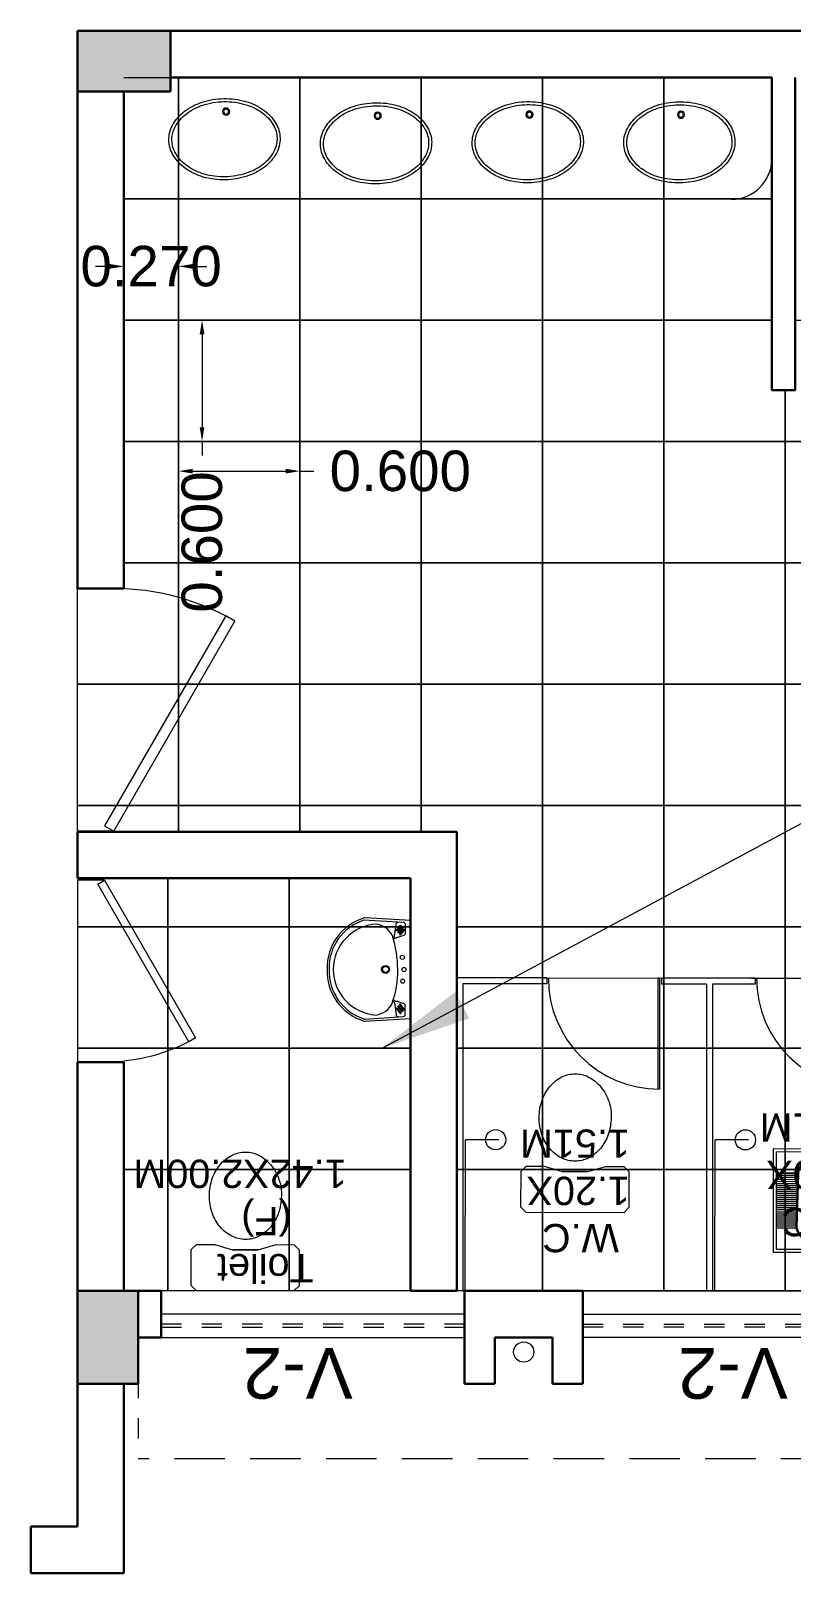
# Model space of a CAD drawing. Header units: millimetres. Extents: x 1898 to 3725, y 783 to 1532.
# Drawn here: x 2915.77 to 2919.53, y 1011.23 to 1018.85 of the extents above; entities that cross this region are included whole.
import ezdxf

# ---------------------------------------------------------------- set-up
doc = ezdxf.new("R2010")
doc.units = ezdxf.units.MM
for name, pattern in [('CENTER2', [1.125, 0.75, -0.125, 0.125, -0.125]), ('DASHED', [0.75, 0.5, -0.25]), ('DASHED2', [0.375, 0.25, -0.125])]:
    doc.linetypes.add(name, pattern=pattern)
doc.layers.get('0').update_dxf_attribs({"lineweight": 20})
doc.layers.get('Defpoints').update_dxf_attribs({"lineweight": 15})
for name, color, linetype, lineweight in [('COL HATCH', 253, 'Continuous', 13), ('Column', 251, 'Continuous', 30), ('CUBICAL TOILET', 5, 'Continuous', 15), ('DIM', 6, 'Continuous', 18), ('dim.1', 6, 'Continuous', 18), ('Door', 54, 'Continuous', 18), ('Fixture', 44, 'Continuous', 13), ('PROJ.', 30, 'DASHED2', 15), ('TEXT', 7, 'Continuous', 15), ('Text-1', 240, 'Continuous', 15), ('Tiles', 25, 'Continuous', 9), ('Ventilator', 4, 'DASHED', 18), ('Wall', 7, 'Continuous', 30), ('Window-Wall', 7, 'Continuous', 18)]:
    doc.layers.add(name, color=color, linetype=linetype, lineweight=lineweight)
doc.styles.add('L120', font='arial.ttf', dxfattribs={"height": 0.6})
doc.styles.get("Standard").update_dxf_attribs({"font": 'arial.ttf', "height": 0.2})
doc.styles.add('Tabrej', font='arial.ttf')
doc.dimstyles.get("Standard").update_dxf_attribs({"dimtxt": 0.2, "dimasz": 0.07, "dimexe": 0.1, "dimexo": 0.02, "dimgap": 0.09, "dimtad": 0, "dimdec": 3, "dimzin": 0, "dimdsep": 46, "dimtxsty": 'Standard', "dimcen": 0.09, "dimclrd": 3, "dimclre": 3, "dimclrt": 7, "dimadec": 0, "dimazin": 0, "dimtfac": 1, "dimtdec": 3, "dimtofl": 0, "dimtmove": 0, "dimatfit": 3, "dimfxl": 0, "dimtolj": 1, "dimtzin": 0, "dimlwd": -1, "dimlwe": -1, "dimarcsym": 0})
doc.dimstyles.new('Tabrej', dxfattribs={"dimtxt": 4, "dimasz": 0.45, "dimexe": 0.18, "dimexo": 0.0625, "dimgap": 0.09, "dimtad": 0, "dimdec": 3, "dimzin": 0, "dimdsep": 46, "dimtxsty": 'Tabrej', "dimcen": 0, "dimclrd": 256, "dimclre": 256, "dimclrt": 7, "dimaunit": 1, "dimadec": 3, "dimazin": 0, "dimtfac": 1, "dimtdec": 3, "dimtofl": 0, "dimtmove": 0, "dimatfit": 3, "dimfxl": 0, "dimtolj": 1, "dimtzin": 0, "dimlwd": -1, "dimlwe": -1, "dimarcsym": 0})

# ---------------------------------------------------------------- blocks, each defined once
blk = doc.blocks.new('*U18')
for p, q in [((0, 0), (0, 6)), ((40, 0), (40, 6))]:
    blk.add_line(p, q)
blk.add_lwpolyline([(0, 0), (34.64, -20), (35.52, -18.48), (0.88, 1.52)], close=True)
blk.add_arc((0, 0), 40, 330, 360)
blk = doc.blocks.new('Door')
at = {"layer": 'Door'}
blk.add_line((0, 0.1799), (1.1994, 0.1799), dxfattribs=at)
at = {"layer": 'Door', "xscale": 0.0299845412869386, "yscale": 0.0299845412869386, "zscale": 0.0299845412869386}
blk.add_blockref('*U18', (0, 0), dxfattribs=at)
blk = doc.blocks.new('RH 1200')
for p, q in [((20.99, 0), (20.99, 43.31)), ((21.65, 0), (21.65, 43.31)), ((-21.65, 0), (21.65, 0)), ((21.65, 0), (20.99, 0))]:
    blk.add_line(p, q)
at = {"extrusion": (0, 0, -1)}
blk.add_ellipse((21.65, 0), major_axis=(-30.62, 30.62), ratio=1, start_param=5.497787, end_param=7.068583, dxfattribs=at)
blk = doc.blocks.new('GHH')
at = {"layer": 'Door', "ltscale": 20}
blk.add_line((3289.6968, -299.1032), (3289.6968, -299.8532), dxfattribs=at)
at = {"layer": 'Door', "ltscale": 20, "xscale": 0.015874999996413, "yscale": 0.015874999996413, "zscale": 0.015874999996413, "rotation": 270}
blk.add_blockref('RH 1200', (3289.6968, -299.4787), dxfattribs=at)
blk = doc.blocks.new('RSA CL6')
for p, q in [((5.51, 3.48), (5.51, 7.28)), ((5.91, 3.47), (5.91, 7.28)), ((6.3, 3.46), (6.3, 7.28)), ((6.69, 3.45), (6.69, 7.28)), ((7.09, 3.44), (7.09, 7.28)), ((7.48, 3.43), (7.48, 7.28)), ((7.87, 3.42), (7.87, 7.28)), ((8.27, 3.41), (8.27, 7.28)), ((8.66, 3.4), (8.66, 7.28)), ((9.06, 3.39), (9.06, 7.28)), ((9.45, 3.38), (9.45, 7.28)), ((9.84, 3.37), (9.84, 7.28)), ((10.24, 3.36), (10.24, 7.28)), ((10.63, 3.35), (10.63, 7.28)), ((11.02, 3.34), (11.02, 7.28)), ((11.42, 3.33), (11.42, 7.28)), ((11.81, 3.32), (11.81, 7.28)), ((12.2, 3.31), (12.2, 7.28)), ((12.6, 3.31), (12.6, 7.28)), ((12.99, 3.3), (12.99, 7.28)), ((13.39, 3.29), (13.39, 7.28)), ((13.78, 3.28), (13.78, 7.28)), ((14.17, 3.27), (14.17, 7.28)), ((14.57, 3.26), (14.57, 7.28)), ((14.96, 3.25), (14.96, 7.28)), ((15.35, 3.24), (15.35, 7.28)), ((15.75, 3.23), (15.75, 7.28)), ((16.14, 3.22), (16.14, 7.28)), ((16.14, 7.28), (16.14, 3.22)), ((5.51, -7.28), (5.51, -3.47)), ((5.91, -7.28), (5.91, -3.45)), ((6.3, -7.28), (6.3, -3.44)), ((6.69, -7.28), (6.69, -3.43)), ((7.09, -7.28), (7.09, -3.42)), ((7.48, -7.28), (7.48, -3.41)), ((7.87, -7.28), (7.87, -3.4)), ((8.27, -7.28), (8.27, -3.39)), ((8.66, -7.28), (8.66, -3.38)), ((9.06, -7.28), (9.06, -3.37)), ((9.45, -7.28), (9.45, -3.36)), ((9.84, -7.28), (9.84, -3.34)), ((10.24, -7.28), (10.24, -3.33)), ((10.63, -7.28), (10.63, -3.32)), ((11.02, -7.28), (11.02, -3.31)), ((11.42, -7.28), (11.42, -3.3)), ((11.81, -7.28), (11.81, -3.29)), ((12.2, -7.28), (12.2, -3.28)), ((12.6, -7.28), (12.6, -3.27)), ((12.99, -7.28), (12.99, -3.26)), ((13.39, -7.28), (13.39, -3.24)), ((13.78, -7.28), (13.78, -3.23)), ((14.17, -7.28), (14.17, -3.22)), ((14.57, -7.28), (14.57, -3.21)), ((14.96, -7.28), (14.96, -3.2)), ((15.35, -7.28), (15.35, -3.19)), ((15.75, -7.28), (15.75, -3.18)), ((16.14, -3.17), (16.14, -7.28)), ((16.14, -7.28), (16.14, -3.17))]:
    blk.add_line(p, q)
for points in [[(0.79, 7.87), (20.87, 7.87), (20.87, -7.87), (0.79, -7.87)], [(1.38, 7.28), (20.28, 7.28), (20.28, -7.28), (1.38, -7.28)]]:
    blk.add_lwpolyline(points, close=True)
for points in [[(5.51, 3.48), (16.14, 3.22, -0.899983), (16.14, -3.17), (5.54, -3.47, -0.799392)], [(5.53, 3.28), (16.13, 3.02, -0.897689), (16.12, -2.97), (5.56, -3.27, -0.793494), (5.53, 3.28)]]:
    blk.add_lwpolyline(points, format="xyb", close=True)
blk.add_lwpolyline([(0.79, -0.59), (0, -0.59), (0, 0.59), (0.79, 0.59)])
blk = doc.blocks.new('ENGLISH SHEET')
at = {"layer": 'Fixture'}
for p, q in [((4663.7984, 251.204), (4663.773, 251.1785)), ((4663.9763, 251.204), (4663.7984, 251.204)), ((4664.0017, 251.1785), (4663.9763, 251.204)), ((4663.773, 251.1785), (4663.773, 250.6958)), ((4664.0017, 251.0896), (4664.0017, 251.1785)), ((4663.9763, 251.0007), (4664.0017, 251.0896)), ((4663.9763, 250.8737), (4663.9763, 251.0007)), ((4663.9763, 251.0007), (4663.9763, 250.8737)), ((4664.0017, 250.7847), (4663.9763, 250.8737)), ((4664.0017, 250.6958), (4664.0017, 250.7847)), ((4663.773, 250.6958), (4663.7984, 250.6704)), ((4663.7984, 250.6704), (4663.9763, 250.6704)), ((4663.9763, 250.6704), (4664.0017, 250.6958))]:
    blk.add_line(p, q, dxfattribs=at)
blk.add_lwpolyline([(4664.459, 250.9372, 0.117036), (4664.4433, 251.0034, 0.104338), (4664.3958, 251.0629, 0.09029), (4664.3208, 251.1047, 0.09898), (4664.2431, 251.115, 0.08237), (4664.1586, 251.101, 0.09029), (4664.0904, 251.0629, 0.104338), (4664.0428, 251.0034, 0.117036), (4664.0271, 250.9372, 0.117036), (4664.0428, 250.8709, 0.104338), (4664.0904, 250.8114, 0.09029), (4664.1586, 250.7733, 0.08237), (4664.2431, 250.7593, 0.08237), (4664.3275, 250.7733, 0.09029), (4664.3958, 250.8114, 0.104338), (4664.4433, 250.8709, 0.117036)], format="xyb", close=True, dxfattribs=at)
blk = doc.blocks.new('VENTILATOR')
at = {"layer": 'Ventilator', "ltscale": 0.02}
for p, q in [((-0.18, -1.5), (-0.18, 0)), ((-0.165, 0), (-0.165, -1.5))]:
    blk.add_line(p, q, dxfattribs=at)
at = {"layer": 'Window-Wall'}
for p, q in [((-0.23, 0), (0, 0)), ((-0.23, -1.5), (-0.23, 0)), ((-0.115, 0), (-0.115, -1.5)), ((0, 0), (0, -1.5)), ((-0.23, -1.5), (0, -1.5))]:
    blk.add_line(p, q, dxfattribs=at)
blk = doc.blocks.new('RSA BASIN 2')
for points in [[(10.67, -8.12, 0.12976), (9.97, -5.22, 0.106426), (7.61, -2.47, 0.084431), (4.27, -0.72, 0.073534), (0, 0, 0.073534), (-4.29, -0.55, 0.084431), (-7.7, -2.16, 0.106426), (-10.17, -4.82, 0.12976), (-10.98, -7.69, 0.12976), (-10.28, -10.59, 0.106426), (-7.92, -13.34, 0.084431), (-4.58, -15.09, 0.073534), (-0.31, -15.81, 0.073534), (3.98, -15.26, 0.084431), (7.39, -13.64, 0.106426), (9.85, -10.99, 0.12976)], [(10.08, -7.9, 0.119977), (9.45, -5.5, 0.106426), (7.25, -2.94, 0.084431), (4.08, -1.28, 0.073534), (-0.01, -0.59, 0.073534), (-4.13, -1.12, 0.084431), (-7.36, -2.65, 0.106426), (-9.66, -5.12, 0.12976), (-10.39, -7.7, 0.009633), (-10.39, -7.9, 0.119977), (-9.76, -10.31, 0.106426), (-7.57, -12.87, 0.084431), (-4.4, -14.53, 0.073534), (-0.3, -15.22, 0.073534), (3.82, -14.69, 0.084431), (7.05, -13.16, 0.106426), (9.35, -10.69, 0.12976), (10.08, -8.11, 0.009633)]]:
    blk.add_lwpolyline(points, format="xyb", close=True)
for radius in [0.7, 0.479]:
    blk.add_circle((-0.47, -2.53), radius)
blk = doc.blocks.new('RSA BASIN 9')
for points in [[(-0.1, -16.2, 0.340881), (10.04, -9, 0.074195), (10.06, -8.89), (9.53, 0), (-9.54, 0), (-10.02, -8.77, 0.082611), (-9.96, -9.15, 0.330812), (-0.1, -16.2)], [(0, -15.03, 0.391482), (8.86, -6.67, 0.252869), (6.53, -3.51, 0.087242), (0.02, -2.46, 0.079484), (-6.53, -3.51, 0.2542), (-8.82, -6.67, 0.39026), (0, -15.03)], [(-8.57, -1.96, -0.907437), (-8.45, -1.81), (-7.52, -2.57, -0.907437), (-7.64, -2.72)], [(-8.2, -1.64, -0.907437), (-8.07, -1.49), (-7.14, -2.25, -0.907437), (-7.27, -2.4)], [(-7.82, -1.32, -0.907437), (-7.7, -1.17), (-6.77, -1.93, -0.907437), (-6.89, -2.08)], [(7.82, -1.32, 0.907437), (7.7, -1.17), (6.77, -1.93, 0.907437), (6.89, -2.08)], [(8.2, -1.64, 0.907437), (8.07, -1.49), (7.14, -2.25, 0.907437), (7.27, -2.4)], [(8.57, -1.96, 0.907437), (8.45, -1.81), (7.52, -2.57, 0.907437), (7.64, -2.72)]]:
    blk.add_lwpolyline(points, format="xyb", close=True)
for points in [[(-5.93, -3.31), (-6.16, -2.95, -0.183787), (-6.22, -2.68, 0.126662), (-6.25, -2.43), (-6.59, -1.44, 0.35453), (-7.05, -0.98), (-8.75, -0.98, 0.414214), (-9.14, -1.37), (-9.56, -9.09, 0.329849), (-0.07, -15.81, 0.338736), (9.65, -8.94, 0.075632), (9.66, -8.82), (9.14, -1.37, 0.414214), (8.75, -0.98), (7.05, -0.98, 0.35453), (6.59, -1.44), (6.25, -2.43, 0.126662), (6.22, -2.68, -0.183787), (6.16, -2.95), (5.93, -3.31)], [(-6.18, -3.39), (-6.24, -3.29, 0.220542), (-6.52, -3.11), (-8.75, -2.78, -0.361119), (-9.19, -2.35)], [(6.18, -3.39), (6.24, -3.29, -0.220542), (6.52, -3.11), (8.75, -2.78, 0.358803), (9.21, -2.33, 0.358803)]]:
    blk.add_lwpolyline(points, format="xyb")
for centre, radius in [((-2.35, -1.56), 0.399), ((0, -1.23), 0.399), ((2.28, -1.51), 0.399), ((0, -4.82), 0.771), ((0, -4.82), 0.602)]:
    blk.add_circle(centre, radius)
blk = doc.blocks.new('SHAFT')
at = {"layer": 'Fixture'}
blk.add_circle((0.3275, -0.3025), 0.05, dxfattribs=at)
at = {"layer": 'Wall'}
for p, q in [((0.035, 0), (0.62, 0)), ((0.035, 0), (0.035, -0.46)), ((0.62, 0), (0.62, -0.46)), ((0.185, -0.46), (0.185, -0.23)), ((0.185, -0.23), (0.47, -0.23)), ((0.47, -0.46), (0.47, -0.23)), ((0.035, -0.46), (0.185, -0.46)), ((0.62, -0.46), (0.47, -0.46))]:
    blk.add_line(p, q, dxfattribs=at)
blk = doc.blocks.new('CU')
at = {"layer": 'COL HATCH', "linetype": 'CENTER2'}
h = blk.add_hatch(color=256, dxfattribs=at)
h.dxf.hatch_style = 1
h.paths.add_polyline_path([(0, 0.035), (0, -0.265), (0.46, -0.265), (0.46, 0.035)])
at = {"layer": 'Column', "linetype": 'CENTER2'}
blk.add_lwpolyline([(0, 0.035), (0, -0.265), (0.46, -0.265), (0.46, 0.035), (0, 0.035)], dxfattribs=at)
blk = doc.blocks.new('*D320')
at = {"layer": 'Defpoints', "color": 0, "lineweight": 15, "transparency": 16777216}
for p in [(2916.4959, 1017.4209), (2916.4959, 1016.8209), (2916.6126, 1016.8209)]:
    blk.add_point(p, dxfattribs=at)
at = {"layer": 'DIM', "color": 3, "transparency": 16777216}
for p, q in [((2916.5159, 1017.4209), (2916.7126, 1017.4209)), ((2916.6126, 1017.3509), (2916.6126, 1016.8909)), ((2916.5159, 1016.8209), (2916.7126, 1016.8209)), ((2916.6126, 1016.8209), (2916.6126, 1016.7509))]:
    blk.add_line(p, q, dxfattribs=at)
at = {"layer": 'DIM', "color": 3, "lineweight": 15, "transparency": 16777216}
for points in [[(2916.6009, 1017.3509), (2916.6243, 1017.3509), (2916.6126, 1017.4209)], [(2916.6009, 1016.8909), (2916.6243, 1016.8909), (2916.6126, 1016.8209)]]:
    blk.add_solid(points, dxfattribs=at)
at = {"layer": 'DIM', "color": 7, "transparency": 16777216, "insert": (2916.6126, 1016.3237), "char_height": 0.2, "attachment_point": 5, "rotation": 90}
blk.add_mtext('\\A1;0.600', dxfattribs=at)
blk = doc.blocks.new('*D321')
at = {"layer": 'Defpoints', "color": 0, "lineweight": 15, "transparency": 16777216}
for p in [(2916.4959, 1016.8209), (2917.0959, 1016.8209), (2917.0959, 1016.6739)]:
    blk.add_point(p, dxfattribs=at)
at = {"layer": 'DIM', "color": 3, "transparency": 16777216}
for p, q in [((2916.4959, 1016.8009), (2916.4959, 1016.5739)), ((2917.0959, 1016.8009), (2917.0959, 1016.5739)), ((2916.5659, 1016.6739), (2917.0259, 1016.6739)), ((2917.0959, 1016.6739), (2917.1659, 1016.6739))]:
    blk.add_line(p, q, dxfattribs=at)
at = {"layer": 'DIM', "color": 3, "lineweight": 15, "transparency": 16777216}
for points in [[(2916.5659, 1016.6856), (2916.5659, 1016.6622), (2916.4959, 1016.6739)], [(2917.0259, 1016.6856), (2917.0259, 1016.6622), (2917.0959, 1016.6739)]]:
    blk.add_solid(points, dxfattribs=at)
at = {"layer": 'DIM', "color": 7, "transparency": 16777216, "insert": (2917.593, 1016.6739), "char_height": 0.2, "attachment_point": 5}
blk.add_mtext('\\A1;0.600', dxfattribs=at)
blk = doc.blocks.new('*D322')
at = {"layer": 'Defpoints', "color": 0, "lineweight": 15, "transparency": 16777216}
for p in [(2916.2259, 1017.6864), (2916.2259, 1017.4209), (2916.4958, 1017.4209)]:
    blk.add_point(p, dxfattribs=at)
at = {"layer": 'DIM', "color": 3, "transparency": 16777216}
for p, q in [((2916.2259, 1017.4409), (2916.2259, 1017.7864)), ((2916.4958, 1017.4409), (2916.4958, 1017.7864)), ((2916.1559, 1017.6864), (2916.0859, 1017.6864)), ((2916.5658, 1017.6864), (2916.6358, 1017.6864))]:
    blk.add_line(p, q, dxfattribs=at)
at = {"layer": 'DIM', "color": 3, "lineweight": 15, "transparency": 16777216}
for points in [[(2916.1559, 1017.6981), (2916.1559, 1017.6748), (2916.2259, 1017.6864)], [(2916.5658, 1017.6981), (2916.5658, 1017.6748), (2916.4958, 1017.6864)]]:
    blk.add_solid(points, dxfattribs=at)
at = {"layer": 'DIM', "color": 7, "transparency": 16777216, "insert": (2916.3608, 1017.6864), "char_height": 0.2, "attachment_point": 5}
blk.add_mtext('\\A1;0.270', dxfattribs=at)

msp = doc.modelspace()

# ---------------------------------------------------------------- linework, layer by layer
at = {"layer": 'CUBICAL TOILET'}
for p, q in [((2918.3176, 1014.1681), (2917.8729, 1014.1683)), ((2918.3176, 1014.1681), (2918.3175, 1014.1381)), ((2919.1079, 1014.1675), (2918.8872, 1014.1677)), ((2918.8872, 1014.1377), (2918.8872, 1014.1677)), ((2919.3476, 1014.1674), (2919.1079, 1014.1675)), ((2919.3476, 1014.1674), (2919.3475, 1014.1374)), ((2917.9029, 1014.1383), (2917.9019, 1012.6209)), ((2918.3175, 1014.1381), (2917.9029, 1014.1383)), ((2919.1079, 1014.1375), (2918.8872, 1014.1377)), ((2919.1079, 1014.1375), (2919.1069, 1012.6175)), ((2919.1379, 1014.1375), (2919.1369, 1012.6175)), ((2919.3475, 1014.1374), (2919.1379, 1014.1375))]:
    msp.add_line(p, q, dxfattribs=at)
at = {"layer": 'Fixture'}
for p, q in [((2919.4307, 1018.2182), (2919.4307, 1018.6209)), ((2919.2305, 1018.0183), (2916.2259, 1018.0183))]:
    msp.add_line(p, q, dxfattribs=at)
at = {"layer": 'Fixture', "ltscale": 0.05}
for p, q in [((2917.9143, 1012.6209), (2917.9148, 1013.3683)), ((2918.0806, 1013.3682), (2917.9148, 1013.3683)), ((2919.1493, 1012.6175), (2919.1498, 1013.3675)), ((2919.3156, 1013.3674), (2919.1498, 1013.3675))]:
    msp.add_line(p, q, dxfattribs=at)
for centre in [(2918.0648, 1013.3682), (2919.2998, 1013.3674)]:
    msp.add_circle(centre, 0.05, dxfattribs=at)
at = {"layer": 'Fixture'}
msp.add_arc((2919.2307, 1018.2183), 0.2, 269.96287, 359.96287, dxfattribs=at)
at = {"layer": 'PROJ.', "ltscale": 0.05}
msp.add_line((2916.2959, 1012.3909), (2916.2959, 1011.7908), dxfattribs=at)
at = {"layer": 'PROJ.'}
msp.add_line((2924.2259, 1011.7908), (2916.2959, 1011.7908), dxfattribs=at)
at = {"layer": 'Tiles'}
for points in [[(2916.2259, 1018.6209), (2916.4958, 1018.6209), (2916.4958, 1018.0209), (2916.2259, 1018.0209)], [(2919.4307, 1018.0209), (2918.8958, 1018.0209), (2918.8958, 1018.6209), (2919.4307, 1018.6209)], [(2916.2259, 1018.0209), (2916.4958, 1018.0209), (2916.4958, 1017.4209), (2916.2259, 1017.4209)], [(2919.4307, 1017.4209), (2918.8958, 1017.4209), (2918.8958, 1018.0209), (2919.4307, 1018.0209)], [(2916.2259, 1017.4209), (2916.4959, 1017.4209), (2916.4959, 1016.8209), (2916.2259, 1016.8209)], [(2919.4959, 1017.0743), (2919.4959, 1016.8209), (2918.8959, 1016.8209), (2918.8959, 1017.4209), (2919.4307, 1017.4209)], [(2919.5457, 1017.4209), (2920.0959, 1017.4209), (2920.0959, 1016.8209), (2919.4959, 1016.8209), (2919.4959, 1017.0743)], [(2916.2259, 1016.8209), (2916.4959, 1016.8209), (2916.4959, 1016.2209), (2916.2259, 1016.2209)], [(2916.2259, 1016.2209), (2916.4959, 1016.2209), (2916.4959, 1015.6209), (2915.9958, 1015.6209)], [(2915.9958, 1015.6209), (2916.4959, 1015.6209), (2916.4959, 1015.0209), (2915.9958, 1015.0209)], [(2915.9958, 1015.0209), (2916.4959, 1015.0209), (2916.4959, 1014.8908)], [(2916.4959, 1014.8908), (2916.4959, 1015.0209), (2917.0959, 1015.0209), (2917.0959, 1014.8908)], [(2917.0959, 1014.8908), (2917.0959, 1015.0209), (2917.6959, 1015.0209), (2917.6959, 1014.8909)], [(2917.6959, 1014.8909), (2917.6959, 1015.0209), (2918.2959, 1015.0209), (2918.2959, 1014.4209), (2917.8729, 1014.4209)], [(2916.4429, 1014.6609), (2916.4429, 1014.4209), (2915.9958, 1014.4209)], [(2917.0429, 1014.6609), (2917.0429, 1014.4209), (2916.4429, 1014.4209), (2916.4429, 1014.6609)], [(2917.6429, 1014.6609), (2917.6429, 1014.4209), (2917.0429, 1014.4209), (2917.0429, 1014.6609)], [(2915.9958, 1014.4209), (2916.4429, 1014.4209), (2916.4429, 1013.8209), (2915.9958, 1013.8209)], [(2917.8729, 1014.4209), (2918.2959, 1014.4209), (2918.2959, 1013.8209), (2917.8729, 1013.8209)], [(2915.9958, 1013.8209), (2916.4429, 1013.8209), (2916.4429, 1013.2209), (2916.2258, 1013.2209)], [(2917.8729, 1013.8209), (2918.2959, 1013.8209), (2918.2959, 1013.2209), (2917.8729, 1013.2209)], [(2916.2258, 1013.2209), (2916.4429, 1013.2209), (2916.4429, 1012.6209), (2916.2259, 1012.6209)], [(2917.8729, 1013.2209), (2918.2959, 1013.2209), (2918.2959, 1012.6209), (2917.8729, 1012.6209)]]:
    msp.add_lwpolyline(points, dxfattribs=at)
for points in [[(2917.0958, 1018.0209), (2916.4958, 1018.0209), (2916.4958, 1018.6209), (2917.0958, 1018.6209)], [(2917.6958, 1018.0209), (2917.0958, 1018.0209), (2917.0958, 1018.6209), (2917.6958, 1018.6209)], [(2918.2958, 1018.0209), (2917.6958, 1018.0209), (2917.6958, 1018.6209), (2918.2958, 1018.6209)], [(2918.8958, 1018.0209), (2918.2958, 1018.0209), (2918.2958, 1018.6209), (2918.8958, 1018.6209)], [(2917.0958, 1017.4209), (2916.4958, 1017.4209), (2916.4958, 1018.0209), (2917.0958, 1018.0209)], [(2917.6958, 1017.4209), (2917.0958, 1017.4209), (2917.0958, 1018.0209), (2917.6958, 1018.0209)], [(2918.2958, 1017.4209), (2917.6958, 1017.4209), (2917.6958, 1018.0209), (2918.2958, 1018.0209)], [(2918.8958, 1017.4209), (2918.2958, 1017.4209), (2918.2958, 1018.0209), (2918.8958, 1018.0209)], [(2917.0959, 1016.8209), (2916.4959, 1016.8209), (2916.4959, 1017.4209), (2917.0959, 1017.4209)], [(2917.6959, 1016.8209), (2917.0959, 1016.8209), (2917.0959, 1017.4209), (2917.6959, 1017.4209)], [(2918.2959, 1016.8209), (2917.6959, 1016.8209), (2917.6959, 1017.4209), (2918.2959, 1017.4209)], [(2918.8959, 1016.8209), (2918.2959, 1016.8209), (2918.2959, 1017.4209), (2918.8959, 1017.4209)], [(2917.0959, 1016.2209), (2916.4959, 1016.2209), (2916.4959, 1016.8209), (2917.0959, 1016.8209)], [(2917.6959, 1016.2209), (2917.0959, 1016.2209), (2917.0959, 1016.8209), (2917.6959, 1016.8209)], [(2918.2959, 1016.2209), (2917.6959, 1016.2209), (2917.6959, 1016.8209), (2918.2959, 1016.8209)], [(2918.8959, 1016.2209), (2918.2959, 1016.2209), (2918.2959, 1016.8209), (2918.8959, 1016.8209)], [(2919.4959, 1016.2209), (2918.8959, 1016.2209), (2918.8959, 1016.8209), (2919.4959, 1016.8209)], [(2920.0959, 1016.2209), (2919.4959, 1016.2209), (2919.4959, 1016.8209), (2920.0959, 1016.8209)], [(2917.0959, 1015.6209), (2916.4959, 1015.6209), (2916.4959, 1016.2209), (2917.0959, 1016.2209)], [(2917.6959, 1015.6209), (2917.0959, 1015.6209), (2917.0959, 1016.2209), (2917.6959, 1016.2209)], [(2918.2959, 1015.6209), (2917.6959, 1015.6209), (2917.6959, 1016.2209), (2918.2959, 1016.2209)], [(2918.8959, 1015.6209), (2918.2959, 1015.6209), (2918.2959, 1016.2209), (2918.8959, 1016.2209)], [(2919.4959, 1015.6209), (2918.8959, 1015.6209), (2918.8959, 1016.2209), (2919.4959, 1016.2209)], [(2920.0959, 1015.6209), (2919.4959, 1015.6209), (2919.4959, 1016.2209), (2920.0959, 1016.2209)], [(2917.0959, 1015.0209), (2916.4959, 1015.0209), (2916.4959, 1015.6209), (2917.0959, 1015.6209)], [(2917.6959, 1015.0209), (2917.0959, 1015.0209), (2917.0959, 1015.6209), (2917.6959, 1015.6209)], [(2918.2959, 1015.0209), (2917.6959, 1015.0209), (2917.6959, 1015.6209), (2918.2959, 1015.6209)], [(2918.8959, 1015.0209), (2918.2959, 1015.0209), (2918.2959, 1015.6209), (2918.8959, 1015.6209)], [(2919.4959, 1015.0209), (2918.8959, 1015.0209), (2918.8959, 1015.6209), (2919.4959, 1015.6209)], [(2920.0959, 1015.0209), (2919.4959, 1015.0209), (2919.4959, 1015.6209), (2920.0959, 1015.6209)], [(2918.8959, 1014.4209), (2918.2959, 1014.4209), (2918.2959, 1015.0209), (2918.8959, 1015.0209)], [(2919.4959, 1014.4209), (2918.8959, 1014.4209), (2918.8959, 1015.0209), (2919.4959, 1015.0209)], [(2920.0959, 1014.4209), (2919.4959, 1014.4209), (2919.4959, 1015.0209), (2920.0959, 1015.0209)], [(2917.0429, 1013.8209), (2916.4429, 1013.8209), (2916.4429, 1014.4209), (2917.0429, 1014.4209)], [(2917.6429, 1013.8209), (2917.0429, 1013.8209), (2917.0429, 1014.4209), (2917.6429, 1014.4209)], [(2918.8959, 1013.8209), (2918.2959, 1013.8209), (2918.2959, 1014.4209), (2918.8959, 1014.4209)], [(2919.4959, 1013.8209), (2918.8959, 1013.8209), (2918.8959, 1014.4209), (2919.4959, 1014.4209)], [(2920.0959, 1013.8209), (2919.4959, 1013.8209), (2919.4959, 1014.4209), (2920.0959, 1014.4209)], [(2917.0429, 1013.2209), (2916.4429, 1013.2209), (2916.4429, 1013.8209), (2917.0429, 1013.8209)], [(2917.6429, 1013.2209), (2917.0429, 1013.2209), (2917.0429, 1013.8209), (2917.6429, 1013.8209)], [(2918.8959, 1013.2209), (2918.2959, 1013.2209), (2918.2959, 1013.8209), (2918.8959, 1013.8209)], [(2919.4959, 1013.2209), (2918.8959, 1013.2209), (2918.8959, 1013.8209), (2919.4959, 1013.8209)], [(2920.0959, 1013.2209), (2919.4959, 1013.2209), (2919.4959, 1013.8209), (2920.0959, 1013.8209)], [(2917.0429, 1012.6209), (2916.4429, 1012.6209), (2916.4429, 1013.2209), (2917.0429, 1013.2209)], [(2917.6429, 1012.6209), (2917.0429, 1012.6209), (2917.0429, 1013.2209), (2917.6429, 1013.2209)], [(2918.8959, 1012.6209), (2918.2959, 1012.6209), (2918.2959, 1013.2209), (2918.8959, 1013.2209)], [(2919.4959, 1012.6209), (2918.8959, 1012.6209), (2918.8959, 1013.2209), (2919.4959, 1013.2209)], [(2920.0959, 1012.6209), (2919.4959, 1012.6209), (2919.4959, 1013.2209), (2920.0959, 1013.2209)]]:
    msp.add_lwpolyline(points, close=True, dxfattribs=at)
at = {"layer": 'Wall'}
for p, q in [((2916.4559, 1018.8509), (2924.2259, 1018.8509)), ((2916.4559, 1018.8509), (2924.2259, 1018.8509)), ((2916.4559, 1018.6209), (2919.4307, 1018.6209)), ((2916.4559, 1018.6209), (2919.4307, 1018.6209)), ((2915.9959, 1018.5509), (2915.9959, 1016.0936)), ((2916.2259, 1018.5509), (2915.9959, 1018.5509)), ((2916.2259, 1016.0936), (2916.2259, 1018.5509)), ((2915.9959, 1016.0936), (2916.2259, 1016.0936)), ((2915.9958, 1014.6609), (2915.9958, 1014.8909)), ((2915.9958, 1014.8908), (2917.8729, 1014.8909)), ((2915.9958, 1014.8909), (2916.2258, 1014.8909)), ((2917.8729, 1014.8909), (2917.8729, 1012.6206)), ((2915.9958, 1014.6609), (2917.6429, 1014.6609)), ((2917.6429, 1014.6609), (2917.6429, 1012.6206)), ((2915.9959, 1012.6209), (2915.9958, 1013.7513)), ((2915.9958, 1013.7513), (2916.2258, 1013.7513)), ((2916.2259, 1012.6209), (2916.2258, 1013.7513)), ((2917.6429, 1012.6209), (2917.8729, 1012.6209)), ((2918.4959, 1012.3909), (2918.4959, 1012.6209)), ((2918.4959, 1012.3909), (2918.4959, 1012.2404)), ((2915.9958, 1011.455), (2915.9958, 1012.1609)), ((2915.9958, 1012.1609), (2916.2258, 1012.1609)), ((2916.2258, 1012.1609), (2916.2258, 1011.225)), ((2915.7658, 1011.225), (2915.7658, 1011.455)), ((2915.7658, 1011.455), (2915.9958, 1011.455)), ((2915.9958, 1011.225), (2915.7658, 1011.225)), ((2916.2258, 1011.225), (2915.9958, 1011.225))]:
    msp.add_line(p, q, dxfattribs=at)
at = {"layer": 'Wall', "linetype": 'CENTER2'}
msp.add_line((2915.9958, 1014.8909), (2916.2258, 1014.8909), dxfattribs=at)
at = {"layer": 'Wall'}
msp.add_lwpolyline([(2919.5457, 1018.6209), (2919.5457, 1017.0743), (2919.4307, 1017.0743), (2919.4307, 1018.6209)], dxfattribs=at)
msp.add_lwpolyline([(2919.5457, 1018.6209), (2919.5457, 1017.0743), (2919.4307, 1017.0743), (2919.4307, 1018.6209)], dxfattribs=at)
msp.add_lwpolyline([(2916.2959, 1012.6209), (2916.2959, 1012.3909), (2916.4109, 1012.3909), (2916.4109, 1012.6209)], close=True, dxfattribs=at)
at = {"layer": 'Window-Wall'}
msp.add_line((2915.7658, 1011.455), (2915.7658, 1011.225), dxfattribs=at)

# ---------------------------------------------------------------- block references
at = {"layer": 'Column', "linetype": 'CENTER2', "xscale": -1}
msp.add_blockref('CU', (2916.4559, 1018.8159), dxfattribs=at)
at = {"layer": 'Column', "linetype": 'CENTER2'}
msp.add_blockref('CU', (2915.9959, 1018.8159), dxfattribs=at)
msp.add_blockref('CU', (2915.9959, 1018.8159), dxfattribs=at)
msp.add_blockref('CU', (2915.9959, 1018.8159), dxfattribs=at)
msp.add_blockref('CU', (2915.9959, 1018.8159), dxfattribs=at)
at = {"layer": 'Column', "linetype": 'CENTER2', "xscale": -1, "rotation": 90}
msp.add_blockref('CU', (2916.0309, 1012.6209), dxfattribs=at)
at = {"layer": 'Door', "xscale": -0.8000000001367684, "yscale": 0.8000000001375156, "zscale": 0.8000000001375136, "rotation": 89.96427230670663}
for p in [(2680.6584, 3646.0742), (2681.6884, 3646.0735)]:
    msp.add_blockref('GHH', p, dxfattribs=at)
at = {"layer": 'Fixture', "extrusion": (0, 0, -1), "xscale": 0.02539999999498832, "yscale": 0.02539999999498832, "zscale": -0.02539999999591329}
for p in [(-2916.7196, 1018.5158), (-2917.4694, 1018.4955), (-2918.2197, 1018.5009), (-2918.9694, 1018.5004)]:
    msp.add_blockref('RSA BASIN 2', p, dxfattribs=at)
at = {"layer": 'Fixture', "ltscale": 10000, "extrusion": (0, 0, -1), "xscale": -0.0254326166761463, "yscale": 0.02543261667597108, "zscale": -0.0254326166761463, "rotation": 90.0463963773223}
msp.add_blockref('RSA BASIN 9', (-2917.6429, 1014.2099), dxfattribs=at)
at = {"layer": 'Fixture', "extrusion": (0, 0, -1), "zscale": -1, "rotation": 90.12554620155198}
for p in [(-2657.3009, -3650.204), (-2655.6701, -3650.5911)]:
    msp.add_blockref('ENGLISH SHEET', p, dxfattribs=at)
at = {"layer": 'Fixture', "extrusion": (0, 0, -1), "xscale": 0.02539999999408093, "yscale": 0.02539999999408093, "zscale": -0.02539999999589774, "rotation": 90.03712623411799}
msp.add_blockref('RSA CL6', (-2919.637, 1012.7922), dxfattribs=at)
at = {"layer": 'Wall', "rotation": 89.99999999999997}
for name, p in [('Door', (2916.1757, 1014.8942)), ('VENTILATOR', (2918.4959, 1012.6209))]:
    msp.add_blockref(name, p, dxfattribs=at)
at = {"layer": 'Wall', "linetype": 'CENTER2', "xscale": -0.7503866670704156, "yscale": 0.7503866670704156, "zscale": 0.7503866670709811, "rotation": 90}
msp.add_blockref('Door', (2916.1308, 1014.6513), dxfattribs=at)
at = {"layer": 'Wall', "xscale": -1, "rotation": 270}
msp.add_blockref('VENTILATOR', (2917.9109, 1012.6209), dxfattribs=at)
at = {"layer": 'Wall'}
msp.add_blockref('SHAFT', (2917.8759, 1012.6209), dxfattribs=at)

# ---------------------------------------------------------------- texts
at = {"layer": 'TEXT', "char_height": 0.14, "attachment_point": 1, "rotation": 180, "style": 'L120'}
for s, insert, width in [('{\\fArial CE|b0|i0|c0|p34; W.C\\P1.00X\\P1.51M}', (2919.9141, 1012.891), 0.530172), ('{\\fArial CE|b0|i0|c0|p34; W.C\\P1.20X\\P1.51M}', (2918.7286, 1012.8118), 0.530172), ('   Toilet\\P     (F)\\P1.42X2.00M', (2917.3278, 1012.6628), 1.041277)]:
    msp.add_mtext(s, dxfattribs=dict(at, insert=insert, width=width))
at = {"layer": 'Text-1', "ltscale": 0.05, "char_height": 0.25, "width": 0.527568, "attachment_point": 1, "rotation": 180, "style": 'L120'}
for insert in [(2917.3579, 1012.0879), (2919.5098, 1012.0879)]:
    msp.add_mtext('V-2', dxfattribs=dict(at, insert=insert))

# ---------------------------------------------------------------- dimensions: what is measured, and where the dimension line sits
at = {"layer": 'DIM'}
dim = msp.add_linear_dim(base=(2916.2259, 1017.6864), p1=(2916.4958, 1017.4209), p2=(2916.2259, 1017.4209), angle=180, dimstyle='Standard', dxfattribs=at)
dim.commit()
dim.dimension.update_dxf_attribs({"geometry": '*D322', "text_midpoint": (2916.3608, 1017.6864), "dimtype": 160})
for base, p1, p2, angle, picture, middle in [((2916.6126, 1016.8209), (2916.4959, 1017.4209), (2916.4959, 1016.8209), 270, '*D320', (2916.6126, 1016.3237)), ((2917.0959, 1016.6739), (2916.4959, 1016.8209), (2917.0959, 1016.8209), 180, '*D321', (2917.593, 1016.6739))]:
    dim = msp.add_linear_dim(base=base, p1=p1, p2=p2, angle=angle, dimstyle='Standard', dxfattribs=at)
    dim.commit()
    dim.dimension.update_dxf_attribs({"geometry": picture, "text_midpoint": middle})

# ---------------------------------------------------------------- leaders
at = {"layer": 'dim.1', "ltscale": 0.05}
msp.add_leader([(2917.5027, 1013.8209), (2919.7427, 1015.0209)], dimstyle='Tabrej', dxfattribs=at)

doc.saveas('drawing.dxf')
